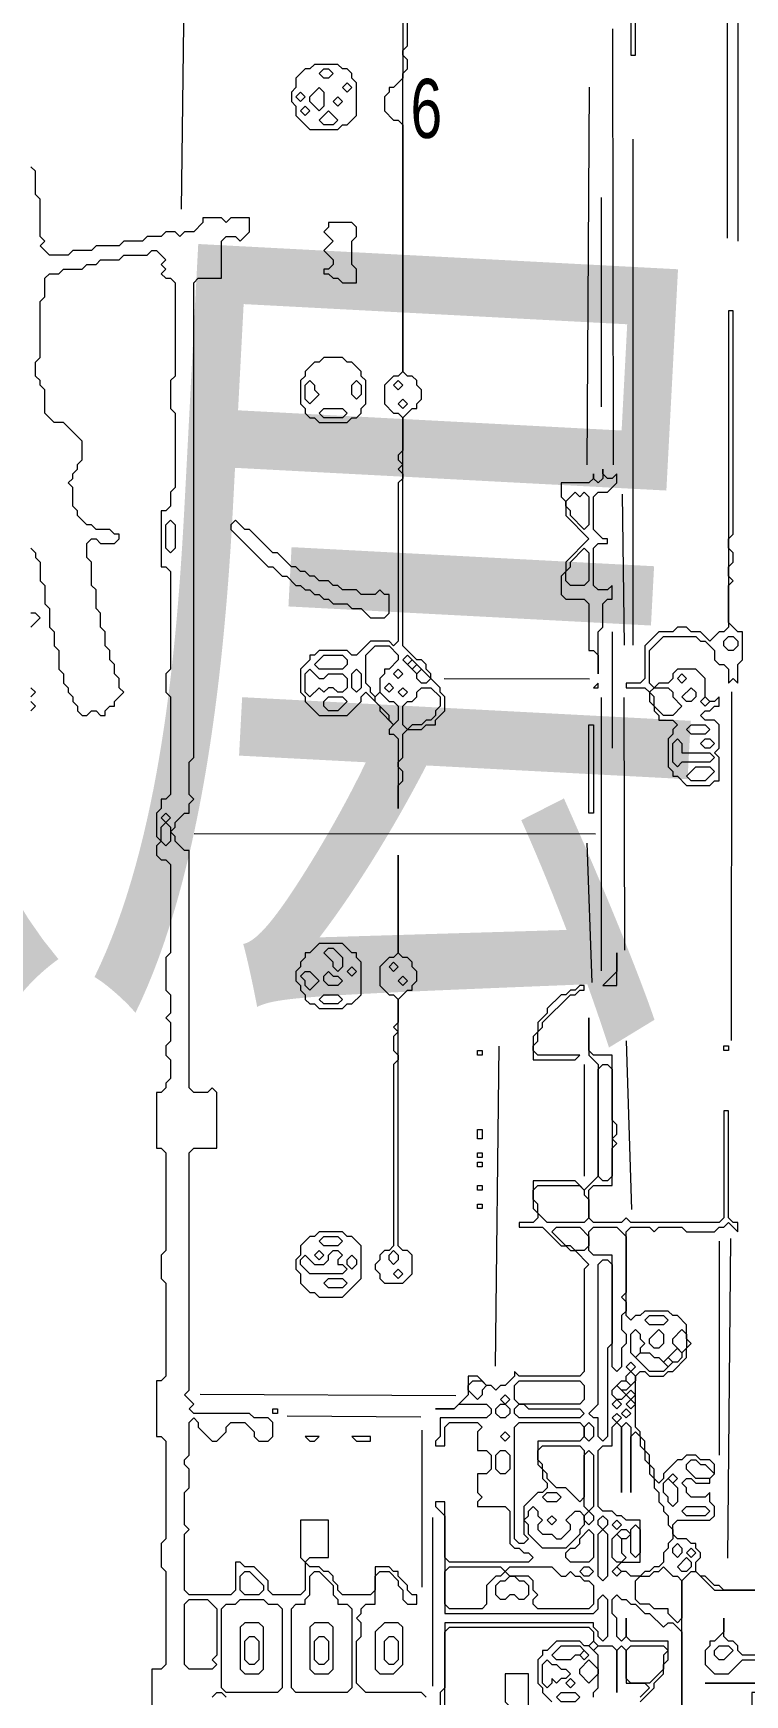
# Model space of a CAD drawing. Extents: x -538 to 2048, y 10 to 1392.
# Drawn here: x 723.5 to 876.5, y 489.5 to 846.7 of the extents above; entities that cross this region are included whole.
import ezdxf

# ---------------------------------------------------------------- set-up
doc = ezdxf.new("R2010")
doc.units = 0
for name, color, linetype, lineweight in [('OCR_TEXT', 6, 'Continuous', 0), ('TRACE_CURVE', 6, 'Continuous', 0), ('TRACE_STRAIGHT', 5, 'Continuous', 0), ('TRACE_TEXT_SYMBOL', 6, 'Continuous', 0)]:
    doc.layers.add(name, color=color, linetype=linetype, lineweight=lineweight)
doc.styles.add('wqy-unicode', font='wqy-unicode.lff')

msp = doc.modelspace()

# ---------------------------------------------------------------- linework, layer by layer
at = {"layer": 'TRACE_CURVE', "color": 6}
for points in [[(803, 889), (803, 837), (801, 835), (800, 835), (800, 834), (799, 833), (799, 830), (801, 828), (802, 828), (803, 827), (803, 774), (802, 773), (801, 773), (799, 771), (799, 767), (801, 765), (802, 765), (803, 764), (803, 757), (802, 756), (802, 755), (803, 754), (802, 753), (803, 752), (803, 751), (802, 750), (802, 716), (801, 715), (800, 716), (796, 716), (793, 713), (792, 713), (791, 714), (785, 714), (784, 713), (783, 713), (783, 712), (781, 710), (781, 705), (782, 704), (782, 703), (785, 700), (791, 700), (794, 703), (794, 704), (795, 705), (798, 702), (798, 701), (801, 698), (800, 697), (800, 696), (801, 696), (802, 695), (802, 680), (802, 685), (803, 686), (803, 688), (802, 689), (802, 690), (803, 691), (803, 696), (804, 697)], [(804, 697), (807, 697), (808, 698), (810, 698), (810, 699), (812, 701), (812, 704), (811, 705), (811, 706), (809, 708), (809, 709), (808, 710), (808, 711), (807, 712), (806, 712), (803, 715), (803, 764), (805, 766), (806, 766), (806, 767), (807, 768), (807, 770), (806, 771), (806, 772), (805, 773), (804, 773), (803, 774), (803, 838), (804, 839), (804, 841), (803, 842), (803, 843), (804, 844), (804, 889)], [(757, 671), (756, 671), (754, 673), (754, 674), (753, 675), (754, 676), (754, 677), (756, 679), (757, 679), (757, 681), (758, 682), (757, 683), (757, 690), (758, 691), (758, 793), (759, 794), (764, 794), (764, 802), (765, 803), (767, 803), (768, 802), (770, 804), (770, 807), (766, 807), (765, 806), (764, 807), (760, 807), (760, 806), (758, 804), (756, 804), (755, 803), (754, 804), (752, 804), (751, 803), (748, 803), (747, 802), (743, 802), (742, 801), (737, 801), (736, 800), (732, 800), (731, 799), (727, 799), (725, 801), (726, 802), (725, 803), (725, 811), (724, 812), (724, 817), (723, 818)], [(735, 734), (735, 737), (736, 738), (737, 738), (738, 737), (741, 737), (742, 738), (742, 739), (741, 739), (740, 740), (737, 740), (736, 741), (735, 741), (733, 743), (733, 744), (732, 745), (732, 749), (731, 750), (732, 751), (732, 752), (733, 753), (733, 754), (734, 755), (734, 759), (730, 763), (728, 763), (726, 765), (726, 770), (725, 771), (725, 772), (724, 773), (724, 776), (725, 777), (725, 789), (726, 790), (726, 794), (727, 795), (729, 795), (730, 796), (734, 796), (735, 797), (737, 797), (738, 798), (742, 798), (743, 799), (748, 799), (749, 800), (750, 800), (752, 798), (751, 797), (752, 796), (751, 795), (752, 794), (753, 794), (754, 793), (754, 773), (753, 772), (753, 766), (754, 765), (754, 749), (753, 748), (753, 745), (752, 744), (751, 744)], [(873, 787), (873, 719), (872, 718), (871, 718), (869, 716), (867, 718), (865, 718), (864, 719), (862, 719), (861, 718), (858, 718), (855, 715), (855, 708), (854, 707), (851, 707), (851, 706), (855, 706), (856, 705), (856, 703), (857, 702), (857, 701), (858, 700), (858, 699), (861, 699), (862, 698), (861, 697), (861, 696), (860, 695), (860, 689), (861, 688), (861, 687), (862, 687), (864, 685), (869, 685), (870, 686), (871, 686), (871, 691), (870, 692), (871, 693), (871, 698), (870, 699), (868, 699), (867, 700), (868, 701), (869, 701), (870, 702), (871, 702), (871, 704), (870, 703), (869, 703), (868, 704), (868, 708), (866, 710), (862, 710), (861, 709), (861, 708), (860, 707), (858, 707), (857, 706), (856, 707), (856, 714), (859, 717), (866, 717), (867, 716)], [(867, 716), (868, 716), (870, 714), (870, 712), (871, 711), (872, 711), (873, 710), (873, 707), (874, 708), (875, 707), (875, 711), (876, 712), (876, 718), (875, 718), (873, 720), (873, 728), (874, 729), (873, 730), (873, 732), (874, 733), (874, 735), (873, 736), (873, 738), (874, 739), (874, 787), (873, 787)], [(751, 744), (751, 732), (752, 732), (753, 731), (753, 710), (752, 709), (752, 705), (753, 704), (753, 683), (752, 682), (751, 682), (751, 680), (750, 679), (750, 674), (751, 673), (750, 672), (750, 670), (751, 669), (752, 669), (753, 668), (753, 649), (752, 648), (752, 641), (753, 640), (753, 636), (752, 635), (753, 634), (753, 630), (752, 629), (752, 627), (753, 626), (753, 622), (752, 621), (752, 620), (751, 619), (750, 619), (750, 607), (751, 607), (752, 606), (752, 585), (751, 584), (751, 579), (752, 578), (752, 558), (751, 557), (750, 557), (750, 545), (751, 545), (752, 544), (752, 523), (751, 522), (751, 517), (752, 516), (752, 496), (751, 495), (749, 495), (749, 483)], [(723, 736), (724, 735), (724, 734), (725, 733), (725, 729), (726, 728), (726, 724), (727, 723), (727, 719), (728, 718), (728, 715), (729, 714), (729, 710), (730, 709), (730, 707), (731, 706), (731, 705), (732, 704), (732, 703), (733, 702), (733, 701), (734, 700), (735, 700), (736, 701), (737, 701), (738, 700), (739, 700), (739, 701), (740, 702), (741, 702), (741, 703), (743, 705), (742, 706), (742, 708), (741, 709), (741, 711), (740, 712), (740, 714), (739, 715), (739, 718), (738, 719), (738, 722), (737, 723), (737, 727), (736, 728), (736, 733), (735, 734)], [(723, 719), (725, 721), (724, 722), (723, 722)], [(723, 704), (724, 705), (723, 706)], [(723, 701), (724, 702), (723, 703)], [(785, 517), (783, 517), (782, 518), (783, 519), (787, 519), (787, 527), (781, 527), (781, 519), (782, 518), (782, 512), (781, 511), (775, 511), (774, 512), (774, 514), (771, 517), (769, 517), (768, 518), (767, 518), (767, 512), (766, 511), (757, 511), (756, 512), (756, 524), (757, 525), (756, 526), (756, 533), (757, 534), (757, 538), (756, 539), (756, 540), (757, 541), (757, 548), (758, 549), (759, 548), (759, 547), (762, 544), (763, 544), (765, 546), (765, 547), (766, 548), (769, 548), (771, 546), (771, 545), (772, 544), (774, 544), (775, 545), (775, 548), (774, 549), (771, 549), (770, 550), (758, 550), (757, 551), (758, 552), (756, 554), (757, 555), (757, 606), (758, 607), (763, 607), (763, 619), (762, 620), (761, 619), (758, 619), (757, 620), (757, 671)], [(860, 572), (855, 572), (854, 571), (853, 571), (852, 570), (851, 571), (851, 589), (852, 590), (856, 590), (857, 589), (858, 590), (863, 590), (864, 589), (870, 589), (871, 590), (872, 590), (873, 591), (875, 589), (875, 591), (874, 591), (873, 592), (873, 615), (872, 615), (872, 592), (871, 591), (852, 591), (851, 592), (850, 591), (844, 591), (843, 592), (843, 598), (844, 599), (848, 599), (848, 607), (849, 608), (848, 609), (849, 610), (849, 612), (848, 613), (848, 627), (844, 627), (843, 628), (843, 635), (843, 627), (845, 625), (845, 601), (842, 598), (840, 600), (831, 600), (831, 594), (832, 593), (832, 592), (831, 591), (828, 591), (828, 590), (833, 590), (837, 586), (838, 586), (839, 585), (840, 585), (843, 582), (842, 581), (842, 559), (841, 558)], [(868, 515), (867, 515), (866, 516), (866, 518), (867, 519), (867, 520), (866, 521), (866, 522), (865, 522), (864, 523), (862, 523), (861, 524), (861, 526), (862, 527), (869, 527), (870, 528), (870, 530), (869, 531), (869, 533), (868, 532), (865, 532), (864, 533), (864, 534), (863, 535), (864, 536), (865, 536), (866, 535), (869, 535), (869, 536), (870, 537), (870, 539), (869, 540), (867, 540), (866, 541), (864, 541), (863, 540), (862, 540), (859, 537), (859, 536), (858, 535), (857, 536), (857, 538), (856, 539), (856, 541), (855, 542), (855, 544), (854, 545), (854, 546), (853, 547), (853, 558), (854, 559), (855, 559), (856, 558), (859, 558), (860, 559), (861, 559), (864, 562), (864, 564), (865, 565), (864, 566), (864, 569), (862, 571), (861, 571), (860, 572)], [(841, 558), (828, 558), (827, 559), (827, 558), (825, 556), (824, 556), (823, 555), (822, 556), (821, 556), (819, 558), (817, 558), (817, 554), (814, 551), (810, 551), (814, 551), (815, 552), (821, 552), (822, 551), (822, 550), (821, 549), (811, 549), (811, 545), (810, 544), (810, 543), (812, 543), (812, 547), (813, 548), (819, 548), (820, 547), (819, 546), (819, 542), (821, 542), (822, 541), (822, 538), (821, 537), (819, 537), (819, 533), (820, 532), (819, 531), (819, 530), (825, 530), (826, 529), (826, 522), (827, 521), (828, 521), (829, 520), (830, 520), (831, 519), (830, 518), (813, 518), (812, 519), (812, 531), (810, 531), (810, 530), (812, 528), (812, 507), (844, 507), (845, 508), (845, 510), (846, 511), (847, 510), (847, 502), (846, 501), (845, 502)], [(808, 489), (807, 490), (795, 490), (793, 492), (793, 501), (794, 502), (794, 505), (793, 506), (794, 507), (794, 508), (795, 509), (797, 509), (797, 515), (798, 516), (800, 516), (802, 514), (802, 513), (803, 512), (803, 510), (804, 509), (806, 509), (806, 511), (805, 511), (804, 512), (804, 513), (802, 515), (802, 516), (801, 516), (800, 517), (797, 517), (797, 512), (796, 511), (790, 511), (789, 512), (789, 513), (788, 514), (788, 515), (787, 516), (786, 516), (785, 517)], [(863, 406), (863, 514), (865, 516), (866, 516), (870, 512), (942, 512)], [(904, 512), (872, 512), (871, 513), (870, 513), (868, 515)], [(860, 501), (852, 501), (851, 502), (851, 506), (851, 502), (850, 501), (849, 502), (849, 506), (848, 507), (848, 510), (849, 511), (850, 510), (851, 510), (852, 509), (853, 509), (855, 507), (856, 507), (859, 504), (860, 505), (861, 505), (863, 503), (863, 463)], [(845, 502), (845, 503), (844, 504), (844, 505), (812, 505), (812, 491), (811, 490), (811, 486)], [(812, 473), (812, 503), (813, 504), (843, 504), (844, 503), (844, 501), (843, 500), (842, 500), (841, 501), (836, 501), (834, 499), (833, 499), (833, 498), (832, 497), (832, 492), (833, 491), (833, 490), (835, 488)], [(854, 488), (857, 491), (857, 492), (859, 494), (859, 496), (860, 497), (860, 501)], [(844, 489), (844, 490), (845, 491), (845, 498), (844, 499), (845, 500), (848, 500), (849, 499), (849, 490), (849, 499), (850, 500), (851, 499), (851, 492), (855, 492), (856, 491), (854, 489)], [(762, 489), (763, 490), (764, 490), (765, 489)], [(901, 487), (901, 490), (900, 490), (899, 491), (900, 492), (901, 492), (868, 492), (884, 492), (885, 491), (884, 490), (878, 490), (878, 480)]]:
    msp.add_lwpolyline(points, dxfattribs=at)
for points in [[(801, 771), (802, 772), (803, 771), (802, 770)], [(802, 767), (803, 768), (804, 767), (803, 766)], [(752, 741), (753, 742), (754, 741), (754, 736), (753, 735), (752, 736)], [(797, 715), (800, 715), (802, 713), (802, 712), (800, 710), (799, 710), (799, 709), (798, 708), (798, 705), (797, 704), (796, 705), (796, 706), (795, 707), (795, 713)], [(872, 716), (873, 717), (874, 717), (875, 716), (875, 715), (874, 714), (873, 714), (872, 715)], [(786, 713), (790, 713), (791, 712), (791, 711), (790, 710), (785, 710), (784, 711)], [(803, 712), (804, 713), (805, 712), (804, 711)], [(804, 711), (805, 712), (806, 711), (805, 710)], [(805, 710), (806, 711), (807, 710), (806, 709)], [(782, 709), (783, 710), (785, 708), (786, 708), (787, 709), (790, 709), (791, 708), (791, 706), (790, 705), (789, 705), (788, 706), (787, 706), (786, 705), (785, 706), (783, 704), (782, 705)], [(792, 709), (793, 710), (794, 709), (794, 706), (793, 705), (792, 706)], [(801, 709), (802, 710), (803, 709), (802, 708)], [(806, 709), (807, 710), (809, 708), (808, 707), (807, 707), (806, 708)], [(862, 708), (863, 709), (864, 708), (863, 707)], [(786, 703), (787, 704), (790, 704), (791, 703), (789, 701), (787, 701), (786, 702)], [(797, 704), (798, 705), (800, 703), (801, 703), (802, 702), (802, 699), (801, 698), (800, 699), (800, 700), (797, 703)], [(799, 706), (800, 707), (801, 706), (800, 705)], [(802, 705), (803, 706), (804, 705), (803, 704)], [(806, 705), (807, 706), (809, 706), (811, 704), (811, 702), (810, 701), (810, 700), (809, 699), (808, 699), (807, 698), (805, 698), (804, 697), (803, 698), (803, 702), (804, 703), (805, 703), (806, 704)], [(856, 705), (857, 706), (860, 706), (861, 705), (861, 704), (863, 702), (861, 700), (859, 700), (857, 702), (857, 704)], [(865, 706), (866, 705), (866, 704), (865, 703), (864, 703), (863, 704)], [(867, 703), (868, 704), (869, 703), (868, 702)], [(864, 697), (865, 698), (868, 698), (869, 697), (868, 696), (865, 696)], [(861, 694), (862, 695), (863, 694), (863, 692), (869, 692), (870, 691), (869, 690), (863, 690), (862, 689), (861, 690)], [(867, 694), (868, 695), (869, 695), (870, 694), (869, 693), (868, 693)], [(866, 689), (869, 689), (870, 688), (868, 686), (865, 686), (864, 687)], [(751, 678), (752, 679), (753, 678), (752, 677)], [(751, 676), (752, 677), (753, 676), (753, 673), (752, 672), (751, 673)], [(802, 670), (802, 649), (801, 648), (800, 648), (798, 646), (798, 642), (800, 640), (801, 640), (802, 639), (802, 634), (801, 633), (802, 632), (801, 631), (801, 628), (802, 627), (802, 626), (801, 625), (801, 586), (800, 585), (799, 585), (798, 584), (798, 583), (797, 582), (797, 581), (798, 580), (798, 579), (799, 578), (803, 578), (805, 580), (805, 584), (804, 585), (803, 585), (802, 586), (802, 639), (804, 641), (805, 641), (805, 642), (806, 643), (806, 645), (805, 646), (805, 647), (804, 648), (803, 648), (802, 649)], [(800, 646), (801, 647), (802, 646), (801, 645)], [(802, 643), (803, 644), (804, 643), (803, 642)], [(845, 624), (846, 625), (847, 625), (848, 624), (848, 601), (847, 600), (846, 600), (845, 601)], [(831, 598), (832, 599), (841, 599), (842, 598), (842, 597), (843, 596), (843, 592), (842, 591), (834, 591), (832, 593), (832, 595), (831, 596)], [(835, 589), (836, 590), (841, 590), (843, 588), (843, 586), (842, 585), (840, 585), (839, 586), (838, 586)], [(843, 589), (844, 590), (849, 590), (851, 588), (851, 576), (850, 575), (851, 574), (851, 572), (850, 571), (850, 568), (851, 567), (851, 565), (850, 564), (850, 560), (849, 559), (848, 560), (848, 584), (844, 584), (843, 585)], [(800, 584), (801, 585), (802, 584), (802, 583), (801, 582), (800, 583)], [(845, 582), (846, 583), (847, 583), (848, 582), (848, 565), (847, 564), (847, 545), (846, 544), (845, 545), (845, 549), (844, 549), (843, 550), (845, 552)], [(801, 580), (802, 581), (803, 580), (802, 579)], [(852, 567), (853, 568), (854, 567), (854, 566), (855, 565), (854, 564), (854, 563), (853, 562), (852, 563)], [(855, 570), (856, 571), (859, 571), (860, 570), (859, 569), (856, 569)], [(858, 568), (859, 567), (859, 565), (858, 564), (857, 564), (856, 565), (856, 566)], [(863, 568), (864, 567), (864, 564), (863, 563), (861, 565), (861, 566)], [(851, 560), (852, 561), (853, 560), (852, 559)], [(853, 562), (854, 563), (856, 563), (857, 562), (858, 562), (860, 560), (859, 559), (856, 559)], [(859, 561), (860, 562), (861, 561), (860, 560)], [(862, 564), (863, 563), (863, 562), (862, 561), (861, 561), (860, 562)], [(851, 558), (852, 559), (853, 558), (853, 557), (852, 556), (851, 557)], [(817, 556), (818, 557), (820, 557), (821, 556), (820, 555), (820, 554), (819, 553), (817, 555)], [(824, 553), (825, 554), (826, 553), (825, 552)], [(827, 556), (828, 557), (841, 557), (842, 556), (842, 553), (841, 552), (828, 552), (827, 553)], [(848, 555), (849, 556), (851, 554), (850, 553), (849, 553), (848, 554)], [(849, 556), (850, 557), (851, 557), (852, 556), (851, 555), (850, 555)], [(851, 554), (852, 555), (853, 554), (852, 553)], [(823, 551), (824, 552), (825, 552), (826, 551), (826, 550), (825, 549), (824, 549), (823, 550)], [(827, 551), (828, 552), (829, 552), (830, 551), (841, 551), (842, 550), (841, 549), (828, 549), (827, 550)], [(848, 552), (849, 553), (850, 552), (849, 551)], [(850, 550), (851, 551), (852, 550), (851, 549)], [(851, 552), (852, 553), (853, 552), (852, 551)], [(827, 547), (828, 548), (841, 548), (842, 547), (842, 545), (841, 544), (832, 544), (832, 539), (833, 538), (833, 536), (834, 535), (834, 534), (833, 533), (832, 533), (829, 530), (829, 524), (830, 523), (829, 522), (828, 522), (827, 523)], [(842, 547), (843, 548), (844, 547), (844, 545), (843, 544), (842, 545)], [(848, 547), (849, 548), (850, 547), (850, 533), (850, 547), (851, 548), (852, 547), (852, 533), (852, 545), (853, 546), (854, 545), (854, 543), (855, 542), (855, 540), (856, 539), (856, 537), (857, 536), (857, 534), (858, 533), (858, 531), (859, 530), (859, 529), (860, 528), (860, 526), (861, 525), (861, 523), (860, 522), (860, 521), (859, 520), (859, 518), (858, 517), (857, 517), (856, 516), (855, 516), (854, 515), (852, 515), (851, 516), (850, 516), (849, 517), (850, 518), (854, 518), (854, 527), (851, 527), (850, 528), (849, 528), (848, 529), (846, 529), (845, 530), (845, 542), (846, 543), (848, 543)], [(848, 549), (849, 550), (850, 549), (849, 548)], [(824, 545), (825, 546), (826, 545), (825, 544)], [(832, 542), (833, 543), (841, 543), (842, 542), (842, 532), (841, 531), (838, 534), (836, 534), (834, 536), (834, 537), (833, 538), (833, 539), (832, 540)], [(823, 541), (824, 542), (825, 542), (826, 541), (826, 538), (825, 537), (824, 537), (823, 538)], [(842, 541), (843, 542), (844, 541), (844, 530), (843, 529), (842, 530)], [(864, 539), (865, 540), (866, 540), (867, 539), (868, 539), (870, 537), (869, 536), (866, 536), (864, 538)], [(859, 535), (860, 536), (862, 534), (862, 531), (861, 530), (860, 531), (860, 532), (859, 533)], [(860, 536), (861, 537), (862, 536), (861, 535)], [(833, 532), (834, 533), (836, 533), (837, 532), (836, 531), (834, 531)], [(830, 529), (831, 530), (832, 529), (832, 528), (833, 527), (832, 526), (832, 525), (833, 524), (835, 524), (836, 523), (837, 523), (839, 525), (839, 526), (838, 527), (840, 529), (841, 529), (842, 528), (842, 526), (841, 525), (841, 524), (838, 521), (833, 521), (830, 524), (830, 526), (829, 527), (830, 528)], [(842, 528), (843, 529), (844, 528), (844, 527), (843, 526), (842, 527)], [(863, 529), (864, 530), (868, 530), (869, 529), (868, 528), (864, 528)], [(834, 527), (835, 528), (836, 527), (835, 526)], [(845, 527), (846, 528), (847, 527), (847, 526), (846, 525), (845, 526)], [(848, 526), (849, 527), (850, 526), (849, 525)], [(852, 525), (853, 526), (854, 525), (854, 520), (853, 519), (852, 520)], [(843, 525), (844, 524), (844, 519), (843, 518), (839, 518), (838, 519), (838, 520), (839, 521), (840, 521), (841, 522), (841, 523)], [(845, 524), (846, 525), (847, 524), (847, 515), (846, 514), (845, 515)], [(848, 523), (849, 524), (850, 523), (850, 520), (851, 519), (850, 518), (849, 518), (848, 519)], [(849, 524), (850, 525), (851, 525), (852, 524), (851, 523), (850, 523)], [(861, 521), (862, 522), (863, 521), (863, 520), (862, 519), (861, 520)], [(864, 519), (865, 518), (865, 517), (864, 516), (863, 516), (862, 517)], [(864, 520), (865, 521), (866, 520), (865, 519)], [(768, 515), (769, 516), (770, 516), (773, 513), (773, 512), (772, 511), (769, 511), (768, 512)], [(783, 515), (784, 516), (785, 516), (788, 513), (788, 511), (789, 510), (789, 509), (791, 509), (792, 508), (792, 491), (791, 490), (780, 490), (779, 491), (779, 508), (780, 509), (782, 509), (782, 510), (783, 511)], [(812, 516), (813, 517), (824, 517), (825, 516), (824, 515), (823, 515), (821, 513), (821, 509), (820, 508), (813, 508), (812, 509)], [(825, 514), (826, 515), (827, 515), (828, 514), (829, 514), (830, 513), (830, 511), (829, 510), (828, 510), (827, 511), (826, 511), (825, 510), (824, 510), (823, 511), (823, 513), (824, 514)], [(825, 516), (826, 517), (835, 517), (837, 515), (838, 515), (839, 516), (840, 515), (841, 515), (842, 514), (843, 514), (844, 513), (844, 509), (843, 508), (832, 508), (831, 509), (831, 510), (832, 511), (831, 512), (831, 514), (830, 515), (826, 515)], [(841, 516), (842, 517), (843, 517), (844, 516), (843, 515), (842, 515)], [(848, 516), (849, 517), (850, 516), (849, 515)], [(858, 516), (859, 517), (861, 515), (862, 515), (863, 514), (863, 506), (862, 505), (860, 507), (860, 508), (857, 508), (856, 509), (854, 509), (853, 510), (853, 514), (854, 515), (856, 515), (857, 516)], [(756, 509), (757, 510), (761, 510), (763, 508), (763, 498), (762, 497), (763, 496), (762, 495), (757, 495), (756, 496)], [(767, 509), (768, 510), (773, 510), (774, 509), (776, 509), (777, 508), (777, 491), (776, 490), (765, 490), (764, 491), (764, 508), (765, 509)], [(843, 500), (844, 501), (845, 500), (844, 499)], [(833, 496), (834, 497), (835, 496), (836, 496), (837, 495), (838, 495), (839, 494), (838, 493), (837, 493), (836, 492), (835, 493), (835, 492), (834, 491), (833, 492)], [(837, 500), (841, 500), (842, 499), (841, 498), (840, 498), (839, 497), (836, 497), (835, 498)], [(841, 498), (842, 499), (843, 498), (842, 497)], [(843, 497), (845, 495), (845, 494), (843, 492), (841, 494), (841, 495)], [(851, 499), (852, 500), (859, 500), (860, 499), (859, 498), (859, 495), (856, 492), (852, 492), (851, 493)], [(838, 492), (839, 493), (840, 492), (839, 491)], [(836, 489), (837, 490), (840, 490), (841, 489), (840, 488), (837, 488)]]:
    msp.add_lwpolyline(points, close=True, dxfattribs=at)
at = {"layer": 'TRACE_STRAIGHT', "color": 5}
for p, q in [((755.39, 808.89), (756.71, 917.66)), ((872.75, 802.62), (872.81, 882.63)), ((875, 871), (875, 802)), ((848.09, 847.62), (848.2, 753.87)), ((842.63, 753.87), (843.14, 835.12)), ((852.42, 823.88), (852.45, 715.12)), ((845.62, 811.38), (845.62, 766.38)), ((850.12, 747.62), (850.59, 715.12)), ((848, 718), (848, 693)), ((811.87, 707.98), (843.13, 707.92)), ((845.62, 703.88), (845.62, 645.12)), ((850.48, 703.88), (850.64, 649.54)), ((873.65, 630.12), (873.7, 705.13)), ((758.12, 674.63), (844.37, 674.6)), ((842.51, 672.56), (843.58, 642.6)), ((822.88, 560.16), (823.68, 628.93)), ((850.98, 630.1), (852.12, 593.84)), ((842, 625), (842, 601)), ((871, 587), (871, 541)), ((872.84, 518.88), (873.49, 587.62)), ((759.37, 554.13), (814.37, 553.85)), ((778.12, 549.46), (806.88, 549.24)), ((807.1, 512.62), (807.11, 546.38)), ((809.38, 527.62), (809.38, 491.38))]:
    msp.add_line(p, q, dxfattribs=at)
at = {"layer": 'TRACE_TEXT_SYMBOL', "color": 6}
for points in [[(853, 896), (852, 895), (852, 842), (853, 842)], [(784, 840), (783, 839), (782, 839), (780, 837), (780, 835), (779, 834), (779, 832), (780, 831), (780, 829), (783, 826), (789, 826), (790, 827), (791, 827), (793, 829), (793, 836), (792, 837), (792, 838), (791, 839), (790, 839), (789, 840)], [(785, 838), (786, 839), (787, 839), (788, 838), (787, 837), (786, 837)], [(790, 835), (791, 836), (792, 835), (791, 834)], [(780, 833), (781, 834), (782, 833), (781, 832)], [(785, 835), (786, 834), (786, 831), (785, 830), (783, 832), (783, 833)], [(788, 832), (789, 833), (790, 832), (789, 831)], [(781, 830), (782, 831), (783, 830), (782, 829)], [(787, 830), (789, 828), (788, 827), (786, 827), (785, 828)], [(787, 806), (787, 805), (786, 804), (788, 802), (786, 800), (788, 798), (788, 797), (787, 796), (786, 796), (786, 795), (787, 795), (788, 794), (789, 794), (790, 793), (793, 793), (793, 796), (792, 797), (792, 802), (793, 803), (793, 805), (792, 806)], [(786, 777), (785, 776), (784, 776), (782, 774), (782, 773), (781, 772), (781, 767), (782, 766), (782, 765), (783, 764), (784, 764), (785, 763), (791, 763), (792, 764), (793, 764), (794, 765), (794, 766), (795, 767), (795, 772), (794, 773), (794, 774), (792, 776), (791, 776), (790, 777)], [(782, 771), (783, 772), (784, 771), (784, 770), (785, 769), (783, 767), (782, 768)], [(792, 771), (793, 772), (794, 771), (794, 769), (793, 768), (792, 769)], [(785, 765), (786, 766), (790, 766), (791, 765), (790, 764), (786, 764)], [(846, 753), (846, 751), (845, 750), (844, 751), (844, 752), (844, 751), (843, 750), (837, 750), (837, 747), (838, 746), (838, 743), (843, 738), (838, 733), (838, 731), (837, 730), (837, 726), (838, 725), (842, 725), (843, 724), (843, 714), (844, 714), (845, 713), (845, 709), (845, 718), (846, 719), (846, 724), (847, 725), (848, 725), (848, 728), (847, 727), (845, 727), (844, 728), (844, 736), (845, 737), (847, 737), (847, 738), (846, 738), (844, 740), (844, 747), (845, 748), (847, 748), (849, 750), (849, 752), (848, 751), (847, 751), (846, 752)], [(840, 748), (841, 747), (842, 748), (843, 747), (843, 741), (842, 740), (839, 743), (839, 744), (838, 745), (838, 746)], [(767, 742), (766, 741), (766, 740), (774, 732), (775, 732), (777, 730), (778, 730), (780, 728), (781, 728), (782, 727), (783, 727), (784, 726), (785, 726), (786, 725), (787, 725), (788, 724), (791, 724), (792, 723), (794, 723), (796, 721), (799, 721), (800, 722), (800, 726), (799, 726), (798, 727), (797, 726), (794, 726), (793, 727), (790, 727), (789, 728), (788, 728), (787, 729), (785, 729), (784, 730), (783, 730), (782, 731), (781, 731), (780, 732), (779, 732), (776, 735), (775, 735), (770, 740), (769, 740)], [(842, 736), (843, 735), (843, 729), (842, 728), (839, 728), (838, 729), (838, 731), (839, 732), (839, 733)], [(845, 707), (844, 706), (845, 706)], [(843, 698), (844, 698), (844, 679), (843, 679)], [(785, 651), (783, 649), (782, 649), (782, 648), (781, 647), (781, 646), (780, 645), (780, 643), (781, 642), (781, 641), (782, 640), (782, 639), (783, 638), (784, 638), (785, 637), (790, 637), (791, 638), (792, 638), (794, 640), (794, 647), (793, 648), (793, 649), (792, 649), (790, 651)], [(786, 649), (787, 650), (788, 650), (790, 648), (790, 646), (789, 645), (788, 646), (788, 647)], [(849, 649), (849, 645), (846, 642), (849, 642)], [(781, 644), (782, 645), (783, 645), (785, 643), (783, 641), (782, 642), (782, 643)], [(786, 644), (787, 645), (788, 644), (789, 644), (790, 643), (789, 642), (787, 642), (786, 643)], [(791, 645), (792, 646), (793, 645), (792, 644)], [(785, 639), (786, 640), (789, 640), (790, 639), (789, 638), (786, 638)], [(841, 642), (840, 641), (839, 641), (838, 640), (837, 640), (834, 637), (834, 636), (832, 634), (832, 632), (831, 631), (831, 626), (840, 626), (841, 627), (832, 627), (831, 628), (831, 629), (832, 630), (832, 632), (833, 633), (833, 634), (839, 640), (840, 640), (841, 641), (842, 641), (842, 642)], [(872, 629), (873, 629), (873, 628), (872, 628)], [(819, 628), (820, 628), (820, 627), (819, 627)], [(819, 611), (820, 611), (820, 609), (819, 609)], [(819, 606), (820, 606), (820, 605), (819, 605)], [(819, 604), (820, 604), (820, 603), (819, 603)], [(819, 599), (820, 599), (820, 598), (819, 598)], [(819, 595), (820, 595), (820, 594), (819, 594)], [(785, 589), (784, 588), (783, 588), (781, 586), (781, 584), (780, 583), (780, 581), (781, 580), (781, 578), (783, 576), (784, 576), (785, 575), (790, 575), (794, 579), (794, 586), (792, 588), (791, 588), (790, 589)], [(785, 587), (786, 588), (789, 588), (790, 587), (789, 586), (786, 586)], [(787, 584), (788, 585), (789, 585), (790, 584), (789, 583), (789, 582), (790, 582), (791, 581), (790, 580), (783, 580), (781, 582), (781, 583), (782, 584), (784, 582), (786, 582), (787, 583)], [(784, 584), (785, 585), (786, 584), (785, 583)], [(791, 583), (792, 584), (793, 583), (793, 582), (792, 581), (791, 582)], [(786, 578), (787, 579), (790, 579), (791, 578), (790, 577), (787, 577)], [(775, 551), (776, 551), (776, 550), (775, 550)], [(782, 545), (783, 544), (784, 544), (785, 545)], [(792, 545), (793, 544), (796, 544), (796, 545)], [(769, 505), (768, 504), (768, 495), (769, 494), (772, 494), (773, 495), (773, 504), (772, 505)], [(784, 505), (783, 504), (783, 495), (784, 494), (787, 494), (788, 495), (788, 504), (787, 505)], [(799, 505), (797, 503), (797, 495), (798, 494), (801, 494), (803, 496), (803, 504), (802, 505)], [(769, 501), (770, 502), (771, 502), (772, 501), (772, 497), (771, 496), (770, 496), (769, 497)], [(784, 501), (785, 502), (786, 502), (787, 501), (787, 497), (786, 496), (785, 496), (784, 497)], [(799, 501), (800, 502), (801, 502), (802, 501), (802, 497), (801, 496), (800, 496), (799, 497)], [(870, 499), (871, 500), (873, 500), (874, 499), (872, 497), (871, 497), (870, 498)], [(825, 494), (825, 488), (826, 487), (826, 486), (825, 485), (825, 482), (826, 482), (827, 481), (828, 481), (829, 482), (830, 482), (830, 494)]]:
    msp.add_lwpolyline(points, close=True, dxfattribs=at)
msp.add_lwpolyline([(927, 498), (876, 498), (875, 499), (875, 500), (874, 501), (873, 501), (872, 502), (872, 506), (872, 503), (870, 501), (869, 501), (869, 500), (868, 499), (868, 496), (870, 494), (873, 494), (876, 497), (916, 497)], dxfattribs=at)

# ---------------------------------------------------------------- texts
at = {"layer": 'OCR_TEXT', "color": 6, "style": 'wqy-unicode', "width": 0.72}
msp.add_text('6', height=12.7, dxfattribs=at).set_placement((804.63, 824.17))
msp.add_text('八层消防平面图 1:100', height=139.6879, rotation=-3.0128, dxfattribs=at).set_placement((595.84, 658.85))

doc.saveas('drawing.dxf')
